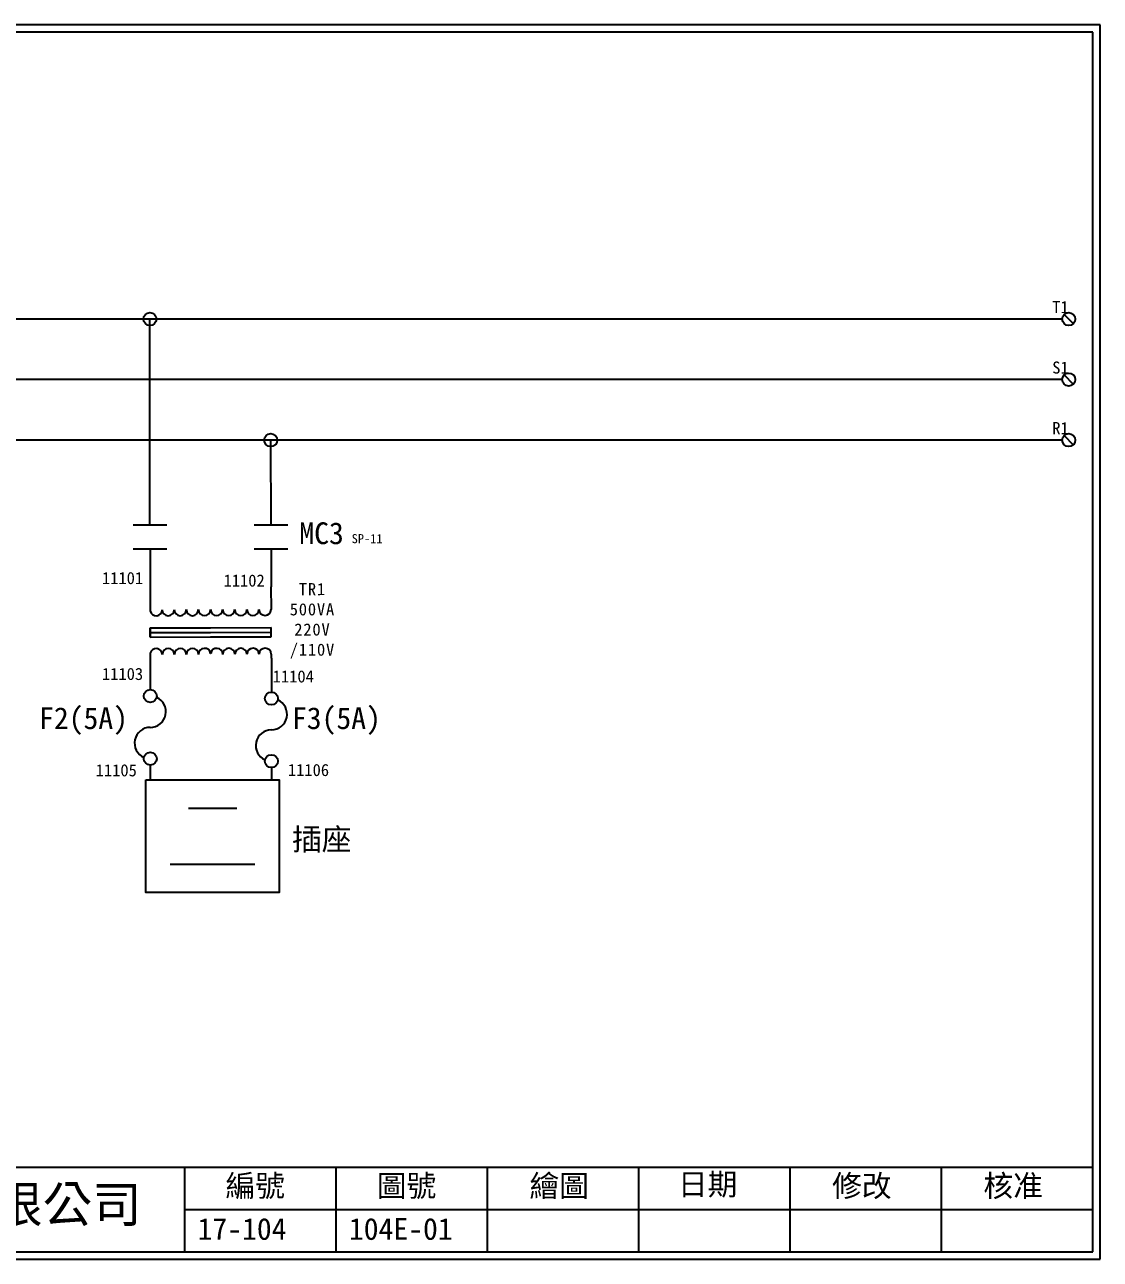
# Model space of a CAD drawing. Extents: x 10 to 297, y 3 to 207.
# Drawn here: x 119.3 to 297, y 3 to 207 of the extents above; entities that cross this region are included whole.
import ezdxf

# ---------------------------------------------------------------- set-up
doc = ezdxf.new("R2010")
doc.units = 0
doc.layers.get('0').update_dxf_attribs({"linetype": 'CONTINUOUS'})
for name, color, linetype in [('7', 7, 'CONTINUOUS'), ('圖框層', 7, 'CONTINUOUS'), ('標尺寸層', 3, 'CONTINUOUS')]:
    doc.layers.add(name, color=color, linetype=linetype)
doc.styles.add('STSL', font='kaiu.ttf')
doc.styles.add('標楷體', font='kaiu.ttf')

# ---------------------------------------------------------------- blocks, each defined once
blk = doc.blocks.new('FUSE')
at = {"color": 7}
for p, q in [((0, 0), (2.14, 0)), ((14.64, 0), (16.78, 0))]:
    blk.add_line(p, q, dxfattribs=at)
for centre in [(3.21, 0), (13.56, 0)]:
    blk.add_circle(centre, 1.07)
for centre, start, end in [((5.8, 0), 0, 156.116), ((10.98, 0), 180, 336.116)]:
    blk.add_arc(centre, 2.59, start, end, dxfattribs=at)

msp = doc.modelspace()

# ---------------------------------------------------------------- linework, layer by layer
for p, q in [((290.72, 158.34), (42.17, 158.34)), ((290.72, 148.34), (31.11, 148.34)), ((290.72, 138.34), (21.08, 138.34))]:
    msp.add_line(p, q)
for centre in [(139.99, 158.34), (159.95, 138.34)]:
    msp.add_circle(centre, 1.07)
at = {"layer": '7'}
for centre in [(291.79, 158.34), (291.79, 148.34), (291.79, 138.34)]:
    msp.add_circle(centre, 1.07, dxfattribs=at)
at = {"layer": '圖框層', "color": 7}
for p, q in [((297, 206.97), (10, 206.97)), ((297, 3), (297, 206.97)), ((295.75, 205.72), (11.25, 205.72)), ((295.75, 4.25), (295.75, 205.72)), ((11.25, 18.25), (295.75, 18.25)), ((145.75, 4.25), (145.75, 18.25)), ((170.75, 4.25), (170.75, 18.25)), ((195.75, 4.25), (195.75, 18.25)), ((220.75, 4.25), (220.75, 18.25)), ((245.75, 4.25), (245.75, 18.25)), ((270.75, 4.25), (270.75, 18.25)), ((145.75, 11.25), (295.75, 11.25)), ((11.25, 4.25), (295.75, 4.25)), ((10, 3), (297, 3))]:
    msp.add_line(p, q, dxfattribs=at)
at = {"layer": '標尺寸層', "color": 7}
for p, q in [((291.03, 159.1), (292.54, 157.58)), ((139.99, 124.26), (139.99, 158.34)), ((291.03, 149.1), (292.54, 147.58)), ((291.03, 139.1), (292.54, 137.58)), ((159.99, 124.32), (159.95, 138.34)), ((137.2, 124.32), (142.77, 124.32)), ((157.2, 124.32), (162.77, 124.32)), ((137.2, 120.35), (142.77, 120.35)), ((140.01, 120.35), (140.04, 114.26)), ((157.2, 120.35), (162.77, 120.35)), ((160.01, 120.35), (160.04, 114.11)), ((140.04, 114.26), (140.04, 110.03)), ((160.05, 110.37), (160.04, 114.11)), ((160, 110.37), (160.02, 110.37)), ((160, 110.37), (160.05, 110.37)), ((140.01, 107.3), (150.01, 107.33)), ((140.01, 105.8), (140.01, 107.3)), ((140.01, 106.53), (150.01, 106.56)), ((140.05, 105.8), (140.04, 107.3)), ((140.04, 107.3), (140.04, 105.8)), ((150.01, 107.33), (160.01, 107.36)), ((150.01, 106.56), (160.01, 106.59)), ((160.01, 105.86), (160.01, 107.36)), ((140.01, 105.8), (150.01, 105.83)), ((150.01, 105.83), (160.01, 105.86)), ((140.04, 103.12), (140.04, 97.13)), ((150.03, 103.1), (150.01, 103.1)), ((160.02, 102.97), (160.04, 102.97)), ((160.05, 102.3), (160.05, 102.97)), ((160.05, 102.3), (160.05, 96.72)), ((140.04, 84.64), (140.04, 82.19)), ((160.05, 84.23), (160.05, 82.19)), ((146.34, 77.55), (150.34, 77.55)), ((150.34, 77.55), (154.34, 77.55)), ((143.34, 68.27), (150.34, 68.27)), ((150.34, 68.27), (157.34, 68.27))]:
    msp.add_line(p, q, dxfattribs=at)
msp.add_lwpolyline([(139.32, 82.19), (161.36, 82.19), (161.36, 63.62), (139.32, 63.62)], close=True, dxfattribs=at)
for centre, start, end in [((141, 110.32), 192.0744, 0.1674), ((143, 110.32), 180.1674, 0.1674), ((145, 110.33), 180.1674, 0.1674), ((147, 110.33), 180.1674, 0.1674), ((149, 110.34), 180.1674, 0.1674), ((151, 110.35), 180.1674, 0.1674), ((153, 110.35), 180.1674, 0.1674), ((155, 110.36), 180.1674, 0.1674), ((157, 110.36), 180.1674, 0.1674), ((159, 110.37), 180.1674, 0.1674), ((141.02, 102.91), 0.1674, 168.2604), ((143.02, 102.92), 0.1674, 180.1674), ((145.02, 102.92), 0.1674, 180.1674), ((147.02, 102.93), 0.1674, 180.1674), ((149.02, 102.94), 9.2064, 180.1674), ((151.02, 102.94), 180.1674, 180.1674), ((151.02, 102.94), 0.1674, 170.8931), ((153.02, 102.95), 0.1674, 180.1674), ((155.02, 102.95), 0.1674, 180.1674), ((157.02, 102.96), 0.1674, 180.1674), ((159.02, 102.96), 0.1674, 180.1674)]:
    msp.add_arc(centre, 1, start, end, dxfattribs=at)

# ---------------------------------------------------------------- block references
at = {"color": 7, "rotation": 270}
for p in [(140.04, 99.27), (160.05, 98.86)]:
    msp.add_blockref('FUSE', p, dxfattribs=at)

# ---------------------------------------------------------------- texts
at = {"color": 0, "insert": (166.82, 114.72), "char_height": 2, "width": 17.6312, "attachment_point": 2, "rotation": 0.0837, "style": '標楷體'}
msp.add_mtext('\\pt6.5;{\\T1.1;TR1\\P500VA\\P220V\\P/110V}', dxfattribs=at)
at = {"layer": '圖框層', "color": 4, "style": 'STSL'}
for s, height, p in [('T1', 2, (289.06, 159.32)), ('S1', 2, (289.06, 149.32)), ('R1', 2, (289.06, 139.32)), ('MC3', 3.6, (164.67, 121.15)), ('SP-11', 1.5, (173.31, 121.31)), ('11101', 2, (132.06, 114.55)), ('11102', 2, (152.15, 114.14)), ('11103', 2, (132.06, 98.71)), ('11104', 2, (160.27, 98.3)), ('F2(5A)', 3.6, (121.67, 90.6)), ('F3(5A)', 3.6, (163.45, 90.6)), ('11105', 2, (131.02, 82.79)), ('11106', 2, (162.78, 82.84)), ('插座', 3.6, (163.45, 70.59)), ('編號', 3.6, (152.47, 13.34)), ('圖號', 3.6, (177.47, 13.34)), ('繪圖', 3.6, (202.69, 13.34)), ('日期', 3.6, (227.22, 13.59)), ('修改', 3.6, (252.69, 13.34)), ('核准', 3.6, (277.69, 13.34)), ('泓陞自動化科技有限公司', 6, (48.6, 9.08)), ('17-104', 3.6, (147.86, 6.22)), ('104E-01', 3.6, (172.86, 6.22))]:
    msp.add_text(s, height=height, dxfattribs=at).set_placement(p)

doc.saveas('drawing.dxf')
